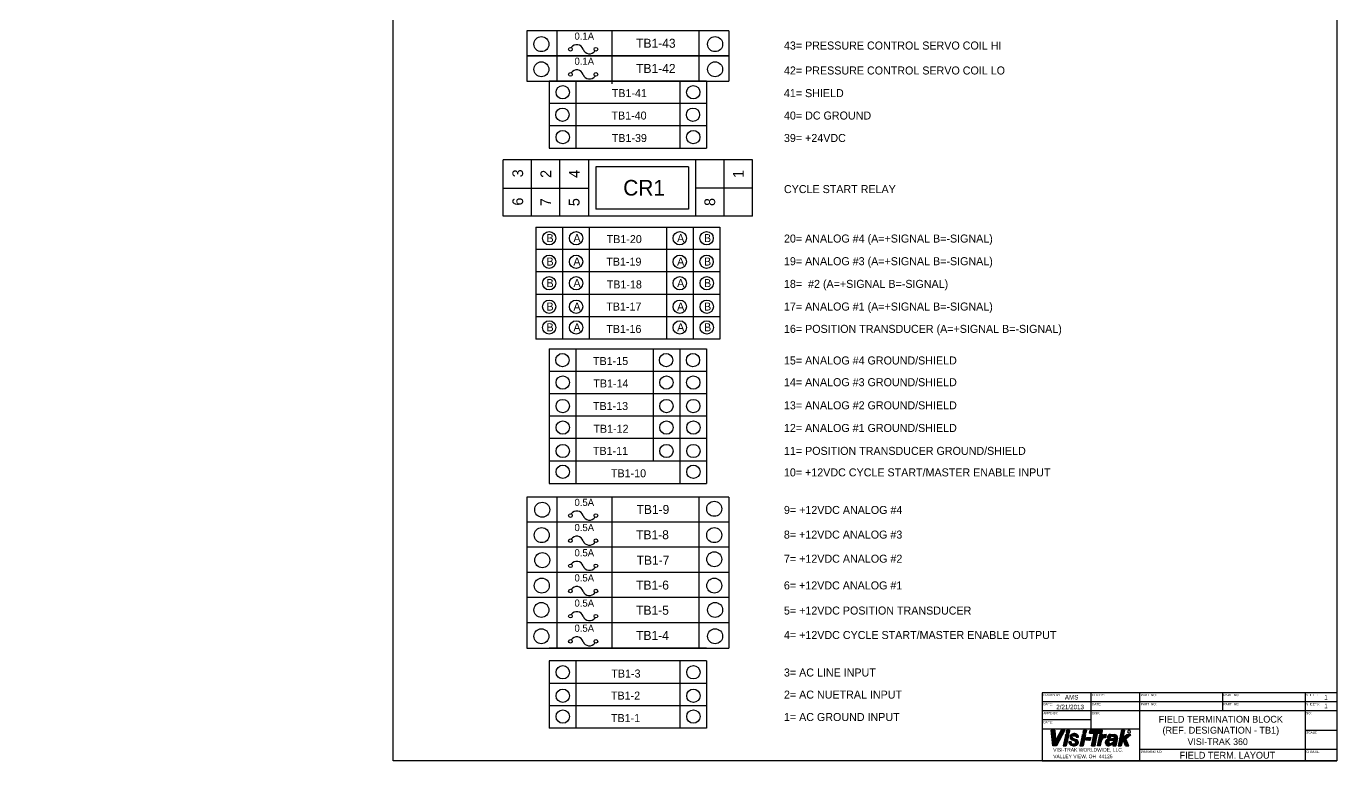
# Model space of a CAD drawing. Extents: x -360 to 527, y -231 to 150.
# Drawn here: x -57.44 to -18.65, y -192.32 to -170.59 of the extents above; entities that cross this region are included whole.
import ezdxf
from ezdxf.enums import TextEntityAlignment as Align

# ---------------------------------------------------------------- set-up
doc = ezdxf.new("R2010")
doc.units = 0
doc.header["$MEASUREMENT"] = 0
doc.layers.get('0').update_dxf_attribs({"linetype": 'CONTINUOUS'})
doc.layers.add('1', color=3, linetype='CONTINUOUS')
doc.layers.add('TITLE', color=2, linetype='CONTINUOUS')

msp = doc.modelspace()

# ---------------------------------------------------------------- linework, layer by layer
at = {"color": 7, "linetype": 'Continuous'}
for p, q in [((-36.649, -170.724), (-42.624, -170.724)), ((-36.91, -170.724), (-42.363, -170.724)), ((-37.305, -170.724), (-41.968, -170.724)), ((-37.305, -170.724), (-41.968, -170.724)), ((-40.107, -170.724), (-41.738, -170.724)), ((-40.107, -170.724), (-40.107, -171.469)), ((-40.107, -170.724), (-40.107, -171.469)), ((-36.649, -171.469), (-42.624, -171.469)), ((-36.91, -171.469), (-42.363, -171.469)), ((-37.305, -171.469), (-41.968, -171.469)), ((-37.305, -171.469), (-41.968, -171.469)), ((-37.305, -171.469), (-41.968, -171.469)), ((-40.107, -171.469), (-41.738, -171.469)), ((-40.107, -171.469), (-40.107, -172.213)), ((-40.107, -171.55), (-40.107, -172.294)), ((-37.305, -172.213), (-41.968, -172.213)), ((-41.178, -172.213), (-41.178, -174.203)), ((-37.305, -172.876), (-41.968, -172.876)), ((-37.305, -172.876), (-41.968, -172.876)), ((-37.305, -173.54), (-41.968, -173.54)), ((-37.305, -174.542), (-41.968, -174.542)), ((-36.91, -176.214), (-42.363, -176.214)), ((-36.91, -176.214), (-42.363, -176.214)), ((-40.783, -176.531), (-40.783, -179.849)), ((-36.91, -177.195), (-42.363, -177.195)), ((-36.91, -177.858), (-42.363, -177.858)), ((-36.91, -178.522), (-42.363, -178.522)), ((-36.91, -179.185), (-42.363, -179.185)), ((-36.91, -179.849), (-42.363, -179.849)), ((-37.305, -179.849), (-41.968, -179.849)), ((-41.178, -180.137), (-41.178, -184.118)), ((-37.305, -180.8), (-41.968, -180.8)), ((-37.305, -181.464), (-41.968, -181.464)), ((-37.305, -182.127), (-41.968, -182.127)), ((-37.305, -182.791), (-41.968, -182.791)), ((-37.305, -183.454), (-41.968, -183.454)), ((-36.649, -184.517), (-42.624, -184.517)), ((-37.305, -184.517), (-41.968, -184.517)), ((-40.107, -184.517), (-40.107, -185.261)), ((-36.649, -185.261), (-42.624, -185.261)), ((-40.107, -185.261), (-40.107, -186.005)), ((-36.649, -186.005), (-42.624, -186.005)), ((-40.107, -186.005), (-40.107, -186.75)), ((-36.649, -186.75), (-42.624, -186.75)), ((-40.107, -186.75), (-40.107, -187.494)), ((-36.649, -187.494), (-42.624, -187.494)), ((-40.107, -187.494), (-41.738, -187.494)), ((-40.107, -187.494), (-40.107, -188.238)), ((-36.649, -188.238), (-42.624, -188.238)), ((-40.107, -188.238), (-41.738, -188.238)), ((-40.107, -188.238), (-40.107, -188.983)), ((-37.305, -188.983), (-41.968, -188.983)), ((-41.178, -189.367), (-41.178, -191.357)), ((-37.305, -190.03), (-41.968, -190.03)), ((-37.305, -190.694), (-41.968, -190.694)), ((-37.305, -191.357), (-41.968, -191.357))]:
    msp.add_line(p, q, dxfattribs=at)
at = {"color": 7}
for p, q in [((-42.624, -170.724), (-42.624, -171.469)), ((-41.738, -170.724), (-41.738, -171.469)), ((-38.047, -170.724), (-41.226, -170.724)), ((-37.535, -170.724), (-37.535, -171.469)), ((-36.649, -170.724), (-36.649, -171.469)), ((-42.624, -171.469), (-36.649, -171.469)), ((-42.624, -171.469), (-42.624, -172.213)), ((-41.947, -171.469), (-37.326, -171.469)), ((-41.738, -171.469), (-41.738, -172.213)), ((-38.047, -171.469), (-41.226, -171.469)), ((-37.535, -171.469), (-37.535, -172.213)), ((-36.649, -171.469), (-36.649, -172.213)), ((-42.624, -172.213), (-36.649, -172.213)), ((-41.968, -172.213), (-41.968, -174.203)), ((-38.095, -172.213), (-38.095, -174.203)), ((-37.305, -172.213), (-37.305, -174.203)), ((-43.331, -176.214), (-43.331, -174.542)), ((-35.942, -174.542), (-43.331, -174.542)), ((-42.488, -176.214), (-42.488, -174.542)), ((-41.644, -176.214), (-41.644, -174.542)), ((-40.798, -174.542), (-40.798, -176.214)), ((-37.631, -174.542), (-37.631, -176.214)), ((-36.788, -176.214), (-36.788, -174.542)), ((-35.942, -176.214), (-35.942, -174.542)), ((-37.843, -174.753), (-40.588, -174.753)), ((-40.588, -174.753), (-40.588, -176.003)), ((-37.843, -174.753), (-37.843, -176.003)), ((-43.331, -175.378), (-40.8, -175.378)), ((-35.942, -175.378), (-37.631, -175.378)), ((-37.843, -176.003), (-40.588, -176.003)), ((-35.942, -176.214), (-43.331, -176.214)), ((-42.363, -176.531), (-42.363, -179.849)), ((-41.573, -176.531), (-41.573, -179.849)), ((-38.49, -176.531), (-38.49, -179.849)), ((-37.7, -176.531), (-37.7, -179.849)), ((-36.91, -176.531), (-36.91, -179.849)), ((-41.968, -180.137), (-41.968, -184.118)), ((-38.885, -180.137), (-38.885, -183.454)), ((-38.095, -180.137), (-38.095, -184.118)), ((-37.305, -180.137), (-37.305, -184.118)), ((-42.624, -184.517), (-42.624, -188.983)), ((-41.738, -184.517), (-41.738, -188.983)), ((-37.535, -184.517), (-37.535, -188.983)), ((-36.649, -184.517), (-36.649, -188.983)), ((-42.624, -188.983), (-36.649, -188.983)), ((-41.947, -188.983), (-37.326, -188.983)), ((-37.305, -189.367), (-41.968, -189.367)), ((-38.095, -189.367), (-38.095, -191.357)), ((-37.305, -189.367), (-37.305, -191.357)), ((-18.65, -190.306), (-18.65, -192.318)), ((-27.37, -192.318), (-18.65, -192.318))]:
    msp.add_line(p, q, dxfattribs=at)
for p, q in [((-41.968, -174.203), (-37.305, -174.203)), ((-42.363, -176.531), (-36.91, -176.531)), ((-41.968, -180.137), (-37.305, -180.137)), ((-41.968, -184.118), (-37.305, -184.118)), ((-41.968, -189.367), (-41.968, -191.357))]:
    msp.add_line(p, q)
for centre, radius in [((-42.195, -171.122), 0.222), ((-37.052, -171.122), 0.222), ((-41.336, -171.272), 0.0532), ((-40.582, -171.272), 0.0532), ((-42.195, -171.866), 0.222), ((-37.052, -171.866), 0.222), ((-41.336, -172.017), 0.0532), ((-40.582, -172.017), 0.0532), ((-41.564, -172.545), 0.197), ((-37.698, -172.545), 0.197), ((-41.573, -173.208), 0.197), ((-37.707, -173.208), 0.197), ((-41.564, -173.872), 0.197), ((-37.698, -173.872), 0.197), ((-41.965, -176.863), 0.197), ((-41.169, -176.863), 0.197), ((-38.1, -176.863), 0.197), ((-37.303, -176.863), 0.197), ((-41.965, -177.557), 0.197), ((-41.169, -177.557), 0.197), ((-38.1, -177.557), 0.197), ((-37.303, -177.557), 0.197), ((-41.964, -178.194), 0.197), ((-41.167, -178.194), 0.197), ((-38.098, -178.194), 0.197), ((-37.301, -178.194), 0.197), ((-41.964, -178.887), 0.197), ((-41.167, -178.887), 0.197), ((-38.098, -178.887), 0.197), ((-37.301, -178.887), 0.197), ((-41.964, -179.502), 0.197), ((-41.167, -179.502), 0.197), ((-38.098, -179.502), 0.197), ((-37.301, -179.502), 0.197), ((-41.573, -180.468), 0.197), ((-38.504, -180.468), 0.197), ((-37.707, -180.468), 0.197), ((-41.564, -181.132), 0.197), ((-38.495, -181.132), 0.197), ((-37.698, -181.132), 0.197), ((-41.564, -181.826), 0.197), ((-38.495, -181.826), 0.197), ((-37.698, -181.826), 0.197), ((-41.562, -182.462), 0.197), ((-38.493, -182.462), 0.197), ((-37.696, -182.462), 0.197), ((-41.562, -183.156), 0.197), ((-38.493, -183.156), 0.197), ((-37.696, -183.156), 0.197), ((-41.562, -183.77), 0.197), ((-37.696, -183.77), 0.197), ((-37.079, -184.866), 0.222), ((-42.171, -184.892), 0.222), ((-41.336, -185.065), 0.0532), ((-40.582, -185.065), 0.0532), ((-42.184, -185.645), 0.222), ((-37.079, -185.645), 0.222), ((-41.336, -185.809), 0.0532), ((-40.582, -185.809), 0.0532), ((-42.169, -186.385), 0.222), ((-37.078, -186.359), 0.222), ((-41.336, -186.553), 0.0532), ((-40.582, -186.553), 0.0532), ((-42.182, -187.137), 0.222), ((-37.078, -187.137), 0.222), ((-41.336, -187.298), 0.0532), ((-40.582, -187.298), 0.0532), ((-42.195, -187.858), 0.222), ((-37.052, -187.858), 0.222), ((-41.336, -188.042), 0.0532), ((-40.582, -188.042), 0.0532), ((-42.195, -188.636), 0.222), ((-37.052, -188.636), 0.222), ((-41.336, -188.787), 0.0532), ((-40.582, -188.787), 0.0532), ((-41.562, -189.702), 0.197), ((-37.696, -189.702), 0.197), ((-41.562, -190.396), 0.197), ((-37.696, -190.396), 0.197), ((-41.562, -191.01), 0.197), ((-37.696, -191.01), 0.197)]:
    msp.add_circle(centre, radius, dxfattribs=at)
for centre, start, end in [((-41.147, -171.337), 19.051, 145.6245), ((-40.771, -171.207), 199.051, 325.6245), ((-41.147, -172.082), 19.051, 145.6245), ((-40.771, -171.952), 199.051, 325.6245), ((-41.147, -185.13), 19.051, 145.6245), ((-40.771, -185), 199.051, 325.6245), ((-41.147, -185.874), 19.051, 145.6245), ((-40.771, -185.744), 199.051, 325.6245), ((-41.147, -186.618), 19.051, 145.6245), ((-40.771, -186.488), 199.051, 325.6245), ((-41.147, -187.363), 19.051, 145.6245), ((-40.771, -187.233), 199.051, 325.6245), ((-41.147, -188.107), 19.051, 145.6245), ((-40.771, -187.977), 199.051, 325.6245), ((-41.147, -188.852), 19.051, 145.6245), ((-40.771, -188.721), 199.051, 325.6245)]:
    msp.add_arc(centre, 0.199, start, end, dxfattribs=at)
at = {"layer": 'TITLE', "color": 7}
for p, q in [((-46.587, -192.318), (-46.587, -149.322)), ((-18.65, -149.322), (-18.65, -192.318)), ((-18.65, -190.306), (-27.37, -190.306)), ((-27.37, -190.306), (-27.37, -192.318)), ((-25.928, -190.306), (-25.928, -191.379)), ((-24.486, -190.306), (-24.486, -192.318)), ((-22.037, -190.306), (-22.037, -190.843)), ((-19.589, -190.306), (-19.589, -192.318)), ((-18.65, -190.574), (-27.37, -190.574)), ((-18.65, -190.843), (-27.37, -190.843)), ((-25.928, -191.111), (-27.37, -191.111)), ((-24.486, -191.379), (-27.37, -191.379)), ((-27.053, -191.874), (-27.104, -191.41)), ((-27.001, -191.41), (-27.104, -191.41)), ((-27.103, -191.42), (-27.093, -191.41)), ((-27.102, -191.431), (-27.081, -191.41)), ((-27.101, -191.441), (-27.069, -191.41)), ((-27.1, -191.452), (-27.057, -191.41)), ((-27.098, -191.463), (-27.045, -191.41)), ((-27.097, -191.473), (-27.033, -191.41)), ((-27.096, -191.484), (-27.022, -191.41)), ((-27.095, -191.495), (-27.01, -191.41)), ((-27.094, -191.505), (-27.001, -191.413)), ((-27.093, -191.516), (-27, -191.423)), ((-27.091, -191.527), (-26.999, -191.434)), ((-27.09, -191.537), (-26.998, -191.445)), ((-27.089, -191.548), (-26.997, -191.456)), ((-27.088, -191.559), (-26.996, -191.467)), ((-27.087, -191.569), (-26.995, -191.478)), ((-27.085, -191.58), (-26.994, -191.489)), ((-27.084, -191.591), (-26.994, -191.5)), ((-27.083, -191.601), (-26.993, -191.511)), ((-27.082, -191.612), (-26.992, -191.522)), ((-27.081, -191.623), (-26.991, -191.533)), ((-27.079, -191.633), (-26.99, -191.544)), ((-27.078, -191.644), (-26.989, -191.555)), ((-27.077, -191.655), (-26.988, -191.566)), ((-27.076, -191.666), (-26.987, -191.577)), ((-27.075, -191.676), (-26.986, -191.588)), ((-27.074, -191.687), (-26.985, -191.599)), ((-27.072, -191.698), (-26.984, -191.61)), ((-27.071, -191.708), (-26.983, -191.621)), ((-27.07, -191.719), (-26.983, -191.631)), ((-27.069, -191.73), (-26.982, -191.642)), ((-27.059, -191.815), (-26.749, -191.505)), ((-27.058, -191.826), (-26.763, -191.531)), ((-27.057, -191.836), (-26.777, -191.557)), ((-27.056, -191.847), (-26.791, -191.582)), ((-27.055, -191.858), (-26.805, -191.608)), ((-27.053, -191.868), (-26.819, -191.634)), ((-27.001, -191.41), (-26.975, -191.719)), ((-26.807, -191.41), (-26.975, -191.719)), ((-26.975, -191.718), (-26.735, -191.479)), ((-26.961, -191.693), (-26.721, -191.453)), ((-26.698, -191.41), (-26.949, -191.874)), ((-26.947, -191.667), (-26.707, -191.427)), ((-26.933, -191.641), (-26.701, -191.41)), ((-26.919, -191.615), (-26.713, -191.41)), ((-26.905, -191.589), (-26.725, -191.41)), ((-26.891, -191.563), (-26.737, -191.41)), ((-26.877, -191.537), (-26.749, -191.41)), ((-26.863, -191.511), (-26.761, -191.41)), ((-26.849, -191.486), (-26.773, -191.41)), ((-26.835, -191.46), (-26.784, -191.41)), ((-26.821, -191.434), (-26.796, -191.41)), ((-26.807, -191.41), (-26.698, -191.41)), ((-26.674, -191.545), (-26.748, -191.874)), ((-26.719, -191.748), (-26.603, -191.631)), ((-26.716, -191.732), (-26.6, -191.616)), ((-26.713, -191.717), (-26.596, -191.601)), ((-26.709, -191.702), (-26.593, -191.586)), ((-26.706, -191.687), (-26.59, -191.57)), ((-26.702, -191.671), (-26.586, -191.555)), ((-26.699, -191.656), (-26.588, -191.545)), ((-26.696, -191.641), (-26.6, -191.545)), ((-26.692, -191.626), (-26.612, -191.545)), ((-26.689, -191.61), (-26.624, -191.545)), ((-26.685, -191.595), (-26.635, -191.545)), ((-26.682, -191.58), (-26.647, -191.545)), ((-26.679, -191.565), (-26.659, -191.545)), ((-26.677, -191.545), (-26.583, -191.545)), ((-26.675, -191.549), (-26.671, -191.545)), ((-26.674, -191.545), (-26.584, -191.545)), ((-26.644, -191.41), (-26.664, -191.5)), ((-26.664, -191.5), (-26.574, -191.5)), ((-26.662, -191.488), (-26.583, -191.41)), ((-26.661, -191.5), (-26.571, -191.41)), ((-26.658, -191.473), (-26.595, -191.41)), ((-26.584, -191.545), (-26.657, -191.874)), ((-26.655, -191.458), (-26.607, -191.41)), ((-26.652, -191.443), (-26.618, -191.41)), ((-26.65, -191.5), (-26.561, -191.411)), ((-26.648, -191.428), (-26.63, -191.41)), ((-26.645, -191.412), (-26.642, -191.41)), ((-26.644, -191.41), (-26.56, -191.41)), ((-26.638, -191.5), (-26.563, -191.425)), ((-26.626, -191.5), (-26.565, -191.439)), ((-26.614, -191.5), (-26.567, -191.453)), ((-26.602, -191.5), (-26.569, -191.467)), ((-26.59, -191.5), (-26.571, -191.481)), ((-26.578, -191.5), (-26.573, -191.495)), ((-26.56, -191.41), (-26.574, -191.5)), ((-26.547, -191.622), (-26.438, -191.514)), ((-26.547, -191.611), (-26.452, -191.516)), ((-26.545, -191.633), (-26.426, -191.513)), ((-26.545, -191.597), (-26.468, -191.52)), ((-26.543, -191.642), (-26.414, -191.514)), ((-26.54, -191.58), (-26.488, -191.528)), ((-26.54, -191.651), (-26.491, -191.603)), ((-26.536, -191.659), (-26.492, -191.615)), ((-26.531, -191.666), (-26.49, -191.625)), ((-26.526, -191.673), (-26.485, -191.632)), ((-26.521, -191.68), (-26.48, -191.638)), ((-26.515, -191.685), (-26.472, -191.643)), ((-26.466, -191.577), (-26.404, -191.515)), ((-26.453, -191.576), (-26.394, -191.517)), ((-26.451, -191.577), (-26.405, -191.577)), ((-26.442, -191.577), (-26.384, -191.519)), ((-26.43, -191.577), (-26.375, -191.522)), ((-26.418, -191.577), (-26.367, -191.525)), ((-26.406, -191.577), (-26.359, -191.529)), ((-26.395, -191.578), (-26.351, -191.533)), ((-26.386, -191.581), (-26.344, -191.538)), ((-26.379, -191.585), (-26.337, -191.543)), ((-26.373, -191.591), (-26.33, -191.548)), ((-26.367, -191.597), (-26.324, -191.554)), ((-26.363, -191.605), (-26.318, -191.56)), ((-26.36, -191.614), (-26.312, -191.566)), ((-26.36, -191.616), (-26.293, -191.616)), ((-26.351, -191.616), (-26.307, -191.573)), ((-26.339, -191.616), (-26.303, -191.58)), ((-26.327, -191.616), (-26.299, -191.589)), ((-26.315, -191.616), (-26.297, -191.598)), ((-26.303, -191.616), (-26.294, -191.607)), ((-26.178, -191.545), (-26.252, -191.874)), ((-26.181, -191.545), (-26.252, -191.874)), ((-26.224, -191.75), (-26.108, -191.634)), ((-26.221, -191.735), (-26.104, -191.619)), ((-26.217, -191.72), (-26.101, -191.604)), ((-26.214, -191.705), (-26.098, -191.588)), ((-26.21, -191.689), (-26.094, -191.573)), ((-26.207, -191.674), (-26.091, -191.558)), ((-26.204, -191.659), (-26.09, -191.545)), ((-26.2, -191.644), (-26.102, -191.545)), ((-26.197, -191.628), (-26.114, -191.545)), ((-26.194, -191.613), (-26.126, -191.545)), ((-26.19, -191.598), (-26.137, -191.545)), ((-26.187, -191.583), (-26.149, -191.545)), ((-26.183, -191.567), (-26.161, -191.545)), ((-26.181, -191.545), (-26.087, -191.545)), ((-26.18, -191.552), (-26.173, -191.545)), ((-26.178, -191.545), (-26.088, -191.545)), ((-26.148, -191.41), (-26.168, -191.5)), ((-26.168, -191.5), (-26.078, -191.5)), ((-26.166, -191.491), (-26.085, -191.41)), ((-26.163, -191.476), (-26.097, -191.41)), ((-26.163, -191.5), (-26.073, -191.41)), ((-26.088, -191.545), (-26.161, -191.874)), ((-26.16, -191.461), (-26.109, -191.41)), ((-26.156, -191.445), (-26.12, -191.41)), ((-26.153, -191.43), (-26.132, -191.41)), ((-26.152, -191.5), (-26.061, -191.41)), ((-26.149, -191.415), (-26.144, -191.41)), ((-26.148, -191.41), (-26.058, -191.41)), ((-26.14, -191.5), (-26.06, -191.421)), ((-26.128, -191.5), (-26.064, -191.436)), ((-26.116, -191.5), (-26.067, -191.451)), ((-26.104, -191.5), (-26.071, -191.466)), ((-26.092, -191.5), (-26.074, -191.482)), ((-26.08, -191.5), (-26.077, -191.497)), ((-26.058, -191.41), (-26.078, -191.5)), ((-26.077, -191.713), (-26.058, -191.629)), ((-26.076, -191.709), (-25.996, -191.629)), ((-26.073, -191.694), (-26.008, -191.629)), ((-26.069, -191.679), (-26.02, -191.629)), ((-26.068, -191.713), (-25.984, -191.629)), ((-26.066, -191.663), (-26.032, -191.629)), ((-26.062, -191.648), (-26.043, -191.629)), ((-26.059, -191.632), (-26.055, -191.629)), ((-26.058, -191.629), (-25.929, -191.629)), ((-26.056, -191.713), (-25.972, -191.629)), ((-26.044, -191.713), (-25.96, -191.629)), ((-26.033, -191.713), (-25.949, -191.629)), ((-26.021, -191.713), (-25.937, -191.629)), ((-26.009, -191.713), (-25.93, -191.634)), ((-25.968, -191.5), (-25.949, -191.41)), ((-25.968, -191.5), (-25.833, -191.5)), ((-25.967, -191.493), (-25.883, -191.41)), ((-25.963, -191.478), (-25.895, -191.41)), ((-25.962, -191.5), (-25.871, -191.41)), ((-25.96, -191.463), (-25.907, -191.41)), ((-25.957, -191.448), (-25.919, -191.41)), ((-25.954, -191.433), (-25.931, -191.41)), ((-25.95, -191.417), (-25.943, -191.41)), ((-25.95, -191.5), (-25.86, -191.41)), ((-25.949, -191.41), (-25.581, -191.41)), ((-25.929, -191.629), (-25.948, -191.713)), ((-25.938, -191.5), (-25.848, -191.41)), ((-25.926, -191.5), (-25.836, -191.41)), ((-25.914, -191.5), (-25.824, -191.41)), ((-25.91, -191.874), (-25.833, -191.5)), ((-25.903, -191.5), (-25.812, -191.41)), ((-25.891, -191.5), (-25.8, -191.41)), ((-25.889, -191.771), (-25.758, -191.64)), ((-25.885, -191.756), (-25.755, -191.625)), ((-25.882, -191.741), (-25.752, -191.61)), ((-25.879, -191.5), (-25.788, -191.41)), ((-25.879, -191.726), (-25.749, -191.595)), ((-25.876, -191.711), (-25.746, -191.58)), ((-25.873, -191.696), (-25.743, -191.566)), ((-25.87, -191.681), (-25.74, -191.551)), ((-25.867, -191.5), (-25.777, -191.41)), ((-25.867, -191.666), (-25.737, -191.536)), ((-25.864, -191.651), (-25.734, -191.521)), ((-25.861, -191.636), (-25.73, -191.506)), ((-25.858, -191.621), (-25.646, -191.41)), ((-25.855, -191.5), (-25.765, -191.41)), ((-25.854, -191.606), (-25.658, -191.41)), ((-25.851, -191.591), (-25.67, -191.41)), ((-25.848, -191.576), (-25.682, -191.41)), ((-25.845, -191.561), (-25.694, -191.41)), ((-25.843, -191.5), (-25.753, -191.41)), ((-25.842, -191.546), (-25.705, -191.41)), ((-25.839, -191.531), (-25.717, -191.41)), ((-25.836, -191.516), (-25.729, -191.41)), ((-25.833, -191.501), (-25.741, -191.41)), ((-25.807, -191.874), (-25.729, -191.5)), ((-25.735, -191.874), (-25.667, -191.545)), ((-25.729, -191.5), (-25.6, -191.5)), ((-25.725, -191.5), (-25.634, -191.41)), ((-25.718, -191.79), (-25.482, -191.554)), ((-25.715, -191.775), (-25.485, -191.545)), ((-25.713, -191.5), (-25.622, -191.41)), ((-25.712, -191.76), (-25.498, -191.546)), ((-25.709, -191.745), (-25.512, -191.548)), ((-25.705, -191.73), (-25.528, -191.552)), ((-25.702, -191.715), (-25.547, -191.56)), ((-25.701, -191.5), (-25.611, -191.41)), ((-25.699, -191.7), (-25.576, -191.576)), ((-25.696, -191.685), (-25.582, -191.571)), ((-25.693, -191.67), (-25.579, -191.556)), ((-25.69, -191.655), (-25.58, -191.545)), ((-25.689, -191.5), (-25.599, -191.41)), ((-25.687, -191.64), (-25.592, -191.545)), ((-25.684, -191.625), (-25.604, -191.545)), ((-25.681, -191.61), (-25.616, -191.545)), ((-25.678, -191.595), (-25.628, -191.545)), ((-25.677, -191.5), (-25.587, -191.41)), ((-25.675, -191.58), (-25.639, -191.545)), ((-25.671, -191.565), (-25.651, -191.545)), ((-25.668, -191.55), (-25.663, -191.545)), ((-25.667, -191.545), (-25.577, -191.545)), ((-25.665, -191.5), (-25.582, -191.417)), ((-25.653, -191.5), (-25.586, -191.432)), ((-25.642, -191.5), (-25.589, -191.447)), ((-25.63, -191.5), (-25.592, -191.462)), ((-25.618, -191.5), (-25.595, -191.477)), ((-25.606, -191.5), (-25.598, -191.492)), ((-25.6, -191.5), (-25.581, -191.41)), ((-25.585, -191.584), (-25.577, -191.545)), ((-25.565, -191.648), (-25.485, -191.569)), ((-25.544, -191.639), (-25.488, -191.584)), ((-25.529, -191.636), (-25.491, -191.598)), ((-25.516, -191.636), (-25.494, -191.613)), ((-25.505, -191.636), (-25.497, -191.628)), ((-25.48, -191.545), (-25.499, -191.637)), ((-25.439, -191.612), (-25.445, -191.637)), ((-25.445, -191.637), (-25.354, -191.637)), ((-25.444, -191.635), (-25.348, -191.539)), ((-25.441, -191.62), (-25.362, -191.54)), ((-25.437, -191.604), (-25.377, -191.544)), ((-25.435, -191.637), (-25.337, -191.539)), ((-25.424, -191.579), (-25.402, -191.557)), ((-25.423, -191.637), (-25.325, -191.539)), ((-25.411, -191.637), (-25.313, -191.539)), ((-25.399, -191.637), (-25.301, -191.539)), ((-25.388, -191.637), (-25.289, -191.539)), ((-25.376, -191.637), (-25.277, -191.539)), ((-25.371, -191.87), (-25.14, -191.639)), ((-25.364, -191.637), (-25.353, -191.626)), ((-25.346, -191.539), (-25.237, -191.539)), ((-25.318, -191.591), (-25.265, -191.539)), ((-25.306, -191.59), (-25.259, -191.59)), ((-25.305, -191.59), (-25.254, -191.539)), ((-25.297, -191.713), (-25.16, -191.576)), ((-25.293, -191.59), (-25.242, -191.539)), ((-25.285, -191.713), (-25.156, -191.583)), ((-25.281, -191.59), (-25.23, -191.539)), ((-25.274, -191.713), (-25.151, -191.591)), ((-25.269, -191.59), (-25.22, -191.54)), ((-25.262, -191.713), (-25.147, -191.599)), ((-25.257, -191.59), (-25.21, -191.543)), ((-25.25, -191.713), (-25.144, -191.607)), ((-25.248, -191.735), (-25.14, -191.627)), ((-25.247, -191.592), (-25.201, -191.546)), ((-25.24, -191.596), (-25.193, -191.549)), ((-25.238, -191.713), (-25.142, -191.617)), ((-25.234, -191.602), (-25.185, -191.554)), ((-25.229, -191.609), (-25.178, -191.558)), ((-25.228, -191.632), (-25.166, -191.57)), ((-25.227, -191.619), (-25.172, -191.564)), ((-25.023, -191.41), (-25.12, -191.874)), ((-25.118, -191.866), (-24.791, -191.539)), ((-25.115, -191.851), (-24.803, -191.539)), ((-25.115, -191.874), (-24.779, -191.539)), ((-25.112, -191.836), (-24.815, -191.539)), ((-25.109, -191.821), (-24.827, -191.539)), ((-25.106, -191.806), (-24.838, -191.539)), ((-25.103, -191.791), (-24.85, -191.539)), ((-25.099, -191.776), (-24.862, -191.539)), ((-25.096, -191.761), (-24.943, -191.607)), ((-25.093, -191.746), (-24.979, -191.632)), ((-25.09, -191.731), (-24.976, -191.617)), ((-25.087, -191.716), (-24.973, -191.602)), ((-25.084, -191.701), (-24.97, -191.587)), ((-25.081, -191.686), (-24.967, -191.572)), ((-25.078, -191.671), (-24.963, -191.557)), ((-25.075, -191.656), (-24.96, -191.542)), ((-25.071, -191.641), (-24.957, -191.527)), ((-25.068, -191.626), (-24.954, -191.512)), ((-25.065, -191.611), (-24.951, -191.497)), ((-25.062, -191.596), (-24.948, -191.482)), ((-25.059, -191.581), (-24.945, -191.467)), ((-25.056, -191.566), (-24.942, -191.452)), ((-25.053, -191.551), (-24.939, -191.437)), ((-25.05, -191.536), (-24.935, -191.422)), ((-25.046, -191.521), (-24.935, -191.41)), ((-25.043, -191.506), (-24.947, -191.41)), ((-25.04, -191.491), (-24.958, -191.41)), ((-25.037, -191.476), (-24.97, -191.41)), ((-25.034, -191.461), (-24.982, -191.41)), ((-25.031, -191.446), (-24.994, -191.41)), ((-25.028, -191.432), (-25.006, -191.41)), ((-25.025, -191.417), (-25.018, -191.41)), ((-25.023, -191.41), (-24.933, -191.41)), ((-24.933, -191.41), (-24.981, -191.642)), ((-24.981, -191.642), (-24.866, -191.539)), ((-24.961, -191.732), (-24.767, -191.539)), ((-24.897, -191.671), (-24.75, -191.539)), ((-24.866, -191.539), (-24.75, -191.539)), ((-24.808, -191.591), (-24.755, -191.539)), ((-19.589, -191.413), (-18.65, -191.413)), ((-27.068, -191.74), (-26.981, -191.653)), ((-27.066, -191.751), (-26.98, -191.664)), ((-27.065, -191.762), (-26.979, -191.675)), ((-27.064, -191.772), (-26.978, -191.686)), ((-27.063, -191.783), (-26.977, -191.697)), ((-27.062, -191.794), (-26.976, -191.708)), ((-27.061, -191.804), (-26.975, -191.719)), ((-26.949, -191.874), (-27.053, -191.874)), ((-27.048, -191.874), (-26.833, -191.66)), ((-27.036, -191.874), (-26.847, -191.686)), ((-27.024, -191.874), (-26.861, -191.712)), ((-27.012, -191.874), (-26.875, -191.738)), ((-27, -191.874), (-26.889, -191.763)), ((-26.988, -191.874), (-26.903, -191.789)), ((-26.977, -191.874), (-26.917, -191.815)), ((-26.965, -191.874), (-26.931, -191.841)), ((-26.953, -191.874), (-26.945, -191.867)), ((-26.748, -191.874), (-26.657, -191.874)), ((-26.748, -191.874), (-26.657, -191.874)), ((-26.746, -191.87), (-26.63, -191.753)), ((-26.743, -191.854), (-26.627, -191.738)), ((-26.74, -191.839), (-26.623, -191.723)), ((-26.739, -191.874), (-26.634, -191.769)), ((-26.736, -191.824), (-26.62, -191.708)), ((-26.733, -191.809), (-26.617, -191.692)), ((-26.73, -191.793), (-26.613, -191.677)), ((-26.728, -191.874), (-26.637, -191.784)), ((-26.726, -191.778), (-26.61, -191.662)), ((-26.723, -191.763), (-26.607, -191.647)), ((-26.716, -191.874), (-26.64, -191.799)), ((-26.704, -191.874), (-26.644, -191.814)), ((-26.692, -191.874), (-26.647, -191.83)), ((-26.68, -191.874), (-26.651, -191.845)), ((-26.668, -191.874), (-26.654, -191.86)), ((-26.515, -191.761), (-26.584, -191.761)), ((-26.584, -191.766), (-26.579, -191.761)), ((-26.582, -191.777), (-26.567, -191.761)), ((-26.58, -191.786), (-26.555, -191.761)), ((-26.577, -191.795), (-26.543, -191.761)), ((-26.573, -191.803), (-26.532, -191.761)), ((-26.569, -191.81), (-26.52, -191.761)), ((-26.564, -191.817), (-26.515, -191.769)), ((-26.558, -191.824), (-26.515, -191.781)), ((-26.553, -191.83), (-26.513, -191.79)), ((-26.547, -191.836), (-26.509, -191.798)), ((-26.54, -191.841), (-26.504, -191.805)), ((-26.534, -191.846), (-26.497, -191.81)), ((-26.527, -191.851), (-26.489, -191.814)), ((-26.519, -191.856), (-26.48, -191.817)), ((-26.515, -191.761), (-26.515, -191.772)), ((-26.511, -191.86), (-26.469, -191.817)), ((-26.508, -191.691), (-26.464, -191.646)), ((-26.503, -191.863), (-26.457, -191.817)), ((-26.501, -191.695), (-26.455, -191.65)), ((-26.495, -191.867), (-26.445, -191.817)), ((-26.493, -191.699), (-26.447, -191.653)), ((-26.402, -191.74), (-26.492, -191.7)), ((-26.485, -191.703), (-26.439, -191.657)), ((-26.485, -191.869), (-26.433, -191.817)), ((-26.477, -191.707), (-26.431, -191.661)), ((-26.476, -191.872), (-26.421, -191.817)), ((-26.475, -191.817), (-26.421, -191.817)), ((-26.469, -191.71), (-26.423, -191.665)), ((-26.466, -191.873), (-26.408, -191.816)), ((-26.465, -191.646), (-26.346, -191.699)), ((-26.46, -191.714), (-26.415, -191.668)), ((-26.455, -191.874), (-26.312, -191.731)), ((-26.452, -191.718), (-26.406, -191.672)), ((-26.449, -191.874), (-26.41, -191.874)), ((-26.444, -191.721), (-26.398, -191.676)), ((-26.443, -191.874), (-26.308, -191.739)), ((-26.436, -191.725), (-26.39, -191.679)), ((-26.431, -191.874), (-26.304, -191.747)), ((-26.428, -191.729), (-26.382, -191.683)), ((-26.419, -191.732), (-26.374, -191.687)), ((-26.419, -191.874), (-26.301, -191.757)), ((-26.411, -191.736), (-26.366, -191.69)), ((-26.407, -191.874), (-26.3, -191.767)), ((-26.403, -191.74), (-26.357, -191.694)), ((-26.395, -191.744), (-26.349, -191.698)), ((-26.394, -191.873), (-26.299, -191.778)), ((-26.389, -191.749), (-26.341, -191.702)), ((-26.384, -191.756), (-26.334, -191.707)), ((-26.38, -191.764), (-26.328, -191.712)), ((-26.379, -191.787), (-26.317, -191.724)), ((-26.379, -191.87), (-26.3, -191.79)), ((-26.378, -191.774), (-26.322, -191.718)), ((-26.361, -191.864), (-26.303, -191.806)), ((-26.336, -191.85), (-26.316, -191.83)), ((-26.252, -191.874), (-26.161, -191.874)), ((-26.252, -191.874), (-26.161, -191.874)), ((-26.251, -191.872), (-26.135, -191.756)), ((-26.248, -191.857), (-26.132, -191.741)), ((-26.244, -191.842), (-26.128, -191.726)), ((-26.241, -191.827), (-26.125, -191.71)), ((-26.241, -191.874), (-26.138, -191.771)), ((-26.238, -191.811), (-26.121, -191.695)), ((-26.234, -191.796), (-26.118, -191.68)), ((-26.231, -191.781), (-26.115, -191.665)), ((-26.23, -191.874), (-26.142, -191.787)), ((-26.227, -191.766), (-26.111, -191.649)), ((-26.218, -191.874), (-26.145, -191.802)), ((-26.206, -191.874), (-26.148, -191.817)), ((-26.194, -191.874), (-26.152, -191.832)), ((-26.182, -191.874), (-26.155, -191.848)), ((-26.17, -191.874), (-26.159, -191.863)), ((-25.948, -191.713), (-26.077, -191.713)), ((-25.997, -191.713), (-25.933, -191.65)), ((-25.985, -191.713), (-25.937, -191.665)), ((-25.973, -191.713), (-25.941, -191.68)), ((-25.961, -191.713), (-25.944, -191.696)), ((-25.95, -191.713), (-25.948, -191.711)), ((-25.91, -191.874), (-25.807, -191.874)), ((-25.909, -191.874), (-25.78, -191.745)), ((-25.907, -191.86), (-25.777, -191.73)), ((-25.904, -191.845), (-25.774, -191.715)), ((-25.901, -191.83), (-25.771, -191.7)), ((-25.898, -191.815), (-25.768, -191.685)), ((-25.898, -191.874), (-25.783, -191.76)), ((-25.895, -191.8), (-25.764, -191.67)), ((-25.892, -191.785), (-25.761, -191.655)), ((-25.886, -191.874), (-25.786, -191.775)), ((-25.874, -191.874), (-25.789, -191.79)), ((-25.862, -191.874), (-25.792, -191.805)), ((-25.85, -191.874), (-25.795, -191.82)), ((-25.838, -191.874), (-25.798, -191.835)), ((-25.826, -191.874), (-25.802, -191.85)), ((-25.815, -191.874), (-25.805, -191.865)), ((-25.645, -191.874), (-25.735, -191.874)), ((-25.733, -191.864), (-25.619, -191.75)), ((-25.732, -191.874), (-25.622, -191.765)), ((-25.73, -191.849), (-25.616, -191.735)), ((-25.727, -191.834), (-25.613, -191.72)), ((-25.724, -191.82), (-25.61, -191.705)), ((-25.721, -191.805), (-25.601, -191.685)), ((-25.72, -191.874), (-25.626, -191.78)), ((-25.708, -191.874), (-25.629, -191.795)), ((-25.696, -191.874), (-25.632, -191.81)), ((-25.684, -191.874), (-25.635, -191.825)), ((-25.672, -191.874), (-25.638, -191.84)), ((-25.66, -191.874), (-25.641, -191.855)), ((-25.649, -191.874), (-25.644, -191.87)), ((-25.645, -191.874), (-25.612, -191.714)), ((-25.504, -191.777), (-25.409, -191.682)), ((-25.503, -191.789), (-25.394, -191.68)), ((-25.502, -191.799), (-25.38, -191.677)), ((-25.502, -191.764), (-25.423, -191.684)), ((-25.499, -191.808), (-25.365, -191.674)), ((-25.498, -191.748), (-25.439, -191.688)), ((-25.496, -191.817), (-25.351, -191.672)), ((-25.493, -191.825), (-25.336, -191.669)), ((-25.488, -191.833), (-25.397, -191.741)), ((-25.486, -191.723), (-25.463, -191.701)), ((-25.483, -191.84), (-25.401, -191.757)), ((-25.478, -191.846), (-25.401, -191.769)), ((-25.472, -191.852), (-25.398, -191.778)), ((-25.465, -191.857), (-25.394, -191.786)), ((-25.458, -191.862), (-25.389, -191.793)), ((-25.451, -191.866), (-25.383, -191.799)), ((-25.442, -191.87), (-25.376, -191.804)), ((-25.434, -191.873), (-25.368, -191.807)), ((-25.424, -191.875), (-25.358, -191.81)), ((-25.414, -191.683), (-25.254, -191.654)), ((-25.413, -191.876), (-25.346, -191.809)), ((-25.402, -191.877), (-25.33, -191.805)), ((-25.388, -191.875), (-25.307, -191.794)), ((-25.373, -191.717), (-25.322, -191.666)), ((-25.369, -191.869), (-25.266, -191.816)), ((-25.357, -191.713), (-25.307, -191.664)), ((-25.353, -191.713), (-25.237, -191.713)), ((-25.347, -191.858), (-25.142, -191.652)), ((-25.345, -191.713), (-25.293, -191.661)), ((-25.333, -191.713), (-25.278, -191.658)), ((-25.323, -191.845), (-25.145, -191.667)), ((-25.321, -191.713), (-25.264, -191.656)), ((-25.309, -191.713), (-25.249, -191.653)), ((-25.298, -191.832), (-25.148, -191.682)), ((-25.278, -191.871), (-25.164, -191.757)), ((-25.266, -191.816), (-25.278, -191.874)), ((-25.278, -191.874), (-25.188, -191.874)), ((-25.275, -191.856), (-25.161, -191.742)), ((-25.274, -191.82), (-25.151, -191.697)), ((-25.272, -191.841), (-25.157, -191.727)), ((-25.269, -191.874), (-25.167, -191.772)), ((-25.268, -191.826), (-25.154, -191.712)), ((-25.257, -191.874), (-25.17, -191.787)), ((-25.245, -191.874), (-25.173, -191.802)), ((-25.233, -191.874), (-25.176, -191.817)), ((-25.222, -191.874), (-25.179, -191.832)), ((-25.21, -191.874), (-25.182, -191.847)), ((-25.198, -191.874), (-25.185, -191.862)), ((-25.141, -191.647), (-25.188, -191.874)), ((-25.12, -191.874), (-25.03, -191.874)), ((-25.103, -191.874), (-25.01, -191.782)), ((-25.091, -191.874), (-25.013, -191.797)), ((-25.079, -191.874), (-25.017, -191.812)), ((-25.067, -191.874), (-25.02, -191.827)), ((-25.056, -191.874), (-25.023, -191.842)), ((-25.044, -191.874), (-25.026, -191.857)), ((-25.032, -191.874), (-25.029, -191.872)), ((-25.008, -191.771), (-25.03, -191.874)), ((-25.008, -191.771), (-24.962, -191.73)), ((-24.9, -191.874), (-24.962, -191.73)), ((-24.957, -191.741), (-24.894, -191.677)), ((-24.954, -191.749), (-24.89, -191.685)), ((-24.95, -191.757), (-24.887, -191.694)), ((-24.947, -191.766), (-24.883, -191.702)), ((-24.943, -191.774), (-24.88, -191.71)), ((-24.94, -191.782), (-24.876, -191.719)), ((-24.936, -191.79), (-24.873, -191.727)), ((-24.933, -191.799), (-24.869, -191.735)), ((-24.929, -191.807), (-24.866, -191.744)), ((-24.926, -191.815), (-24.862, -191.752)), ((-24.922, -191.824), (-24.859, -191.76)), ((-24.918, -191.832), (-24.855, -191.769)), ((-24.915, -191.84), (-24.851, -191.777)), ((-24.911, -191.849), (-24.848, -191.785)), ((-24.908, -191.857), (-24.844, -191.794)), ((-24.904, -191.865), (-24.841, -191.802)), ((-24.901, -191.874), (-24.837, -191.81)), ((-24.9, -191.874), (-24.81, -191.874)), ((-24.81, -191.874), (-24.897, -191.671)), ((-24.89, -191.874), (-24.834, -191.819)), ((-24.878, -191.874), (-24.83, -191.827)), ((-24.866, -191.874), (-24.827, -191.835)), ((-24.854, -191.874), (-24.823, -191.844)), ((-24.842, -191.874), (-24.82, -191.852)), ((-24.83, -191.874), (-24.816, -191.86)), ((-24.818, -191.874), (-24.813, -191.869)), ((-18.65, -191.983), (-24.486, -191.983)), ((-18.65, -192.318), (-46.587, -192.318))]:
    msp.add_line(p, q, dxfattribs=at)
for centre, radius, start, end in [((-26.454, -191.615), 0.0926, 127.9497, 246.1788), ((-26.424, -191.659), 0.145, 34.7936, 126.6918), ((-26.457, -191.611), 0.0352, 79.3529, 257.5453), ((-26.406, -191.623), 0.0462, 8.1095, 89.1895), ((-26.394, -191.623), 0.101, 4.1049, 28.0953), ((-25.517, -191.732), 0.0969, 79.3398, 169.0282), ((-25.48, -191.707), 0.161, 90, 130.5358), ((-25.346, -191.636), 0.0968, 90, 165.806), ((-25.306, -191.638), 0.0484, 90, 178.854), ((-25.259, -191.622), 0.0323, 278.6497, 90), ((-25.237, -191.636), 0.0968, 352.9184, 90), ((-24.797, -191.458), 0.0444, 0, 180), ((-24.797, -191.458), 0.0444, 180, 0), ((-26.496, -191.763), 0.0872, 179.2838, 203.5684), ((-26.448, -191.729), 0.145, 208.0607, 269.7456), ((-26.474, -191.776), 0.0414, 175.797, 268.4851), ((-26.418, -191.777), 0.0403, 265.3511, 66.928), ((-26.415, -191.729), 0.145, 272.2888, 299.4317), ((-26.388, -191.778), 0.0892, 299.1616, 61.9256), ((-25.407, -191.78), 0.0968, 94.4163, 292.9493), ((-25.353, -191.761), 0.0484, 89.7586, 289.2759), ((-25.388, -191.654), 0.161, 288.4864, 338.5893)]:
    msp.add_arc(centre, radius, start, end, dxfattribs=at)

# ---------------------------------------------------------------- texts
at = {"color": 7}
for s, height, p in [('0.1A', 0.2106, (-41.215, -170.989)), ('0.1A', 0.2106, (-41.215, -171.733)), ('CR1', 0.4621, (-39.772, -175.6)), ('0.5A', 0.2106, (-41.215, -184.781)), ('0.5A', 0.2106, (-41.215, -185.526)), ('0.5A', 0.2106, (-41.215, -186.27)), ('0.5A', 0.2106, (-41.215, -187.015)), ('0.5A', 0.2106, (-41.215, -187.759)), ('0.5A', 0.2106, (-41.215, -188.503))]:
    msp.add_text(s, height=height, dxfattribs=at).set_placement(p)
at = {"color": 7, "char_height": 0.18, "attachment_point": 4}
for insert in [(-57.445, -178.853), (-51.893, -179.041), (-23.058, -180.18)]:
    msp.add_mtext('\\A1;', dxfattribs=dict(at, insert=insert))
at = {"layer": '1', "color": 7}
for s, height, p in [('TB1-43', 0.2659, (-39.389, -171.096)), ('TB1-42', 0.2659, (-39.389, -171.841)), ('CYCLE START RELAY', 0.23696, (-35.014, -175.409)), ('B', 0.237, (-42.044, -176.859)), ('A', 0.237, (-41.247, -176.859)), ('A', 0.237, (-38.178, -176.859)), ('B', 0.237, (-37.382, -176.859)), ('20= ANALOG #4 (A=+SIGNAL B=-SIGNAL)', 0.23696, (-35.014, -176.872)), ('B', 0.237, (-42.044, -177.552)), ('A', 0.237, (-41.247, -177.552)), ('TB1-19', 0.237, (-40.273, -177.556)), ('A', 0.237, (-38.178, -177.552)), ('B', 0.237, (-37.382, -177.552)), ('19= ANALOG #3 (A=+SIGNAL B=-SIGNAL)', 0.23696, (-35.014, -177.542)), ('B', 0.237, (-42.043, -178.189)), ('A', 0.237, (-41.246, -178.189)), ('TB1-18', 0.237, (-40.26, -178.229)), ('A', 0.237, (-38.177, -178.189)), ('B', 0.237, (-37.38, -178.189)), ('18=  #2 (A=+SIGNAL B=-SIGNAL)', 0.23696, (-35.014, -178.213)), ('B', 0.237, (-42.043, -178.883)), ('A', 0.237, (-41.246, -178.883)), ('TB1-17', 0.237, (-40.273, -178.883)), ('A', 0.237, (-38.177, -178.883)), ('B', 0.237, (-37.38, -178.883)), ('17= ANALOG #1 (A=+SIGNAL B=-SIGNAL)', 0.23696, (-35.014, -178.883)), ('B', 0.237, (-42.043, -179.497)), ('A', 0.237, (-41.246, -179.497)), ('TB1-16', 0.237, (-40.273, -179.546)), ('A', 0.237, (-38.177, -179.497)), ('B', 0.237, (-37.38, -179.497)), ('TB1-13', 0.237, (-40.668, -181.825)), ('TB1-12', 0.237, (-40.655, -182.498)), ('TB1-11', 0.237, (-40.668, -183.152)), ('TB1-10', 0.237, (-40.135, -183.815)), ('TB1-8', 0.2659, (-39.389, -185.633)), ('TB1-7', 0.2659, (-39.375, -186.388)), ('TB1-6', 0.2659, (-39.389, -187.122)), ('TB1-5', 0.2659, (-39.389, -187.866)), ('TB1-4', 0.2659, (-39.389, -188.611)), ('TB1-3', 0.237, (-40.123, -189.738)), ('TB1-2', 0.237, (-40.135, -190.391)), ('TB1-1', 0.237, (-40.135, -191.055))]:
    msp.add_text(s, height=height, dxfattribs=at).set_placement(p, align=Align.MIDDLE_LEFT)
for s, height, p in [('43= PRESSURE CONTROL SERVO COIL HI', 0.237, (-35.015, -171.281)), ('42= PRESSURE CONTROL SERVO COIL LO', 0.237, (-35.014, -172.019)), ('TB1-41', 0.237, (-40.111, -172.689)), ('41= SHIELD', 0.237, (-35.016, -172.689)), ('TB1-40', 0.237, (-40.12, -173.352)), ('40= DC GROUND', 0.237, (-35.014, -173.352)), ('TB1-39', 0.237, (-40.111, -174.016)), ('39= +24VDC ', 0.237, (-35.015, -174.016)), ('TB1-20', 0.237, (-40.262, -177.007)), ('16= POSITION TRANSDUCER (A=+SIGNAL B=-SIGNAL) ', 0.237, (-35.014, -179.662)), ('TB1-15', 0.237, (-40.666, -180.613)), ('15= ANALOG #4 GROUND/SHIELD', 0.237, (-35.015, -180.597)), ('TB1-14', 0.237, (-40.657, -181.276)), ('14= ANALOG #3 GROUND/SHIELD', 0.237, (-35.015, -181.239)), ('13= ANALOG #2 GROUND/SHIELD', 0.237, (-35.015, -181.923)), ('12= ANALOG #1 GROUND/SHIELD', 0.237, (-35.015, -182.593)), ('11= POSITION TRANSDUCER GROUND/SHIELD', 0.237, (-35.015, -183.271)), ('10= +12VDC CYCLE START/MASTER ENABLE INPUT', 0.237, (-35.015, -183.907)), ('TB1-9', 0.2659, (-39.377, -185.018)), ('9= +12VDC ANALOG #4', 0.237, (-35.015, -185.018)), ('8= +12VDC ANALOG #3', 0.237, (-35.017, -185.747)), ('7= +12VDC ANALOG #2 ', 0.237, (-35.015, -186.46)), ('6= +12VDC ANALOG #1', 0.237, (-35.017, -187.25)), ('5= +12VDC POSITION TRANSDUCER ', 0.237, (-35.015, -187.994)), ('4= +12VDC CYCLE START/MASTER ENABLE OUTPUT', 0.237, (-35.015, -188.717)), ('3= AC LINE INPUT', 0.237, (-35.015, -189.826)), ('2= AC NUETRAL INPUT', 0.237, (-35.015, -190.48)), ('AMS', 0.1342, (-26.699, -190.507)), ('1', 0.134, (-19.019, -190.507)), ('1', 0.134, (-19.019, -190.765)), ('1= AC GROUND INPUT', 0.237, (-35.015, -191.143)), ('VISI-TRAK WORLDWIDE, LLC.', 0.10594, (-27.044, -192.048)), ('VALLEY VIEW, OH  44125', 0.10594, (-27.044, -192.243)), ('FIELD TERM. LAYOUT', 0.20123, (-23.302, -192.255))]:
    msp.add_text(s, height=height, dxfattribs=at).set_placement(p)
for s, p in [('3', (-42.894, -174.944)), ('2', (-42.066, -174.96)), ('4', (-41.221, -174.96)), ('1', (-36.365, -174.96)), ('6', (-42.894, -175.779)), ('7', (-42.066, -175.795)), ('5', (-41.222, -175.795)), ('8', (-37.21, -175.791))]:
    msp.add_text(s, height=0.317, rotation=90, dxfattribs=at).set_placement(p, align=Align.MIDDLE)
at = {"layer": '1', "color": 7, "width": 0.9}
msp.add_text('2/21/2013', height=0.1342, dxfattribs=at).set_placement((-26.954, -190.795))
at = {"layer": '1', "color": 7}
for s, height, p in [('FIELD TERMINATION BLOCK', 0.20123, (-22.083, -191.09)), ('(REF. DESIGNATION - TB1)', 0.20123, (-22.083, -191.439)), ('VISI-TRAK 360', 0.19537, (-22.176, -191.753))]:
    msp.add_text(s, height=height, dxfattribs=at).set_placement(p, align=Align.MIDDLE)
at = {"layer": 'TITLE', "color": 7}
for s, height, p in [('DRAWN BY:', 0.0671, (-27.336, -190.407)), ('CHK BY:', 0.0671, (-25.894, -190.407)), ('PART', 0.0671, (-24.452, -190.407)), ('NO:', 0.0671, (-24.15, -190.407)), ('PART', 0.0671, (-22.004, -190.407)), ('NO:', 0.0671, (-21.702, -190.407)), ('NO:', 0.0671, (-21.702, -190.407)), ('SHEET:', 0.0671, (-19.556, -190.407)), ('DATE:', 0.0671, (-27.336, -190.675)), ('DATE:', 0.0671, (-25.894, -190.675)), ('PART', 0.0671, (-24.452, -190.675)), ('NO:', 0.0671, (-24.15, -190.675)), ('PART', 0.0671, (-22.004, -190.675)), ('NO:', 0.0671, (-21.702, -190.675)), ('NO:', 0.0671, (-21.702, -190.675)), ('SHEETS:', 0.0671, (-19.556, -190.675)), ("APP'D BY:", 0.0671, (-27.336, -190.943)), ('DATE:', 0.0671, (-27.336, -191.212)), ('DISK:', 0.0671, (-25.894, -190.943)), ('SO:', 0.0671, (-19.556, -190.943)), ('R', 0.0387, (-24.81, -191.477)), ('SCALE:', 0.0671, (-19.556, -191.514)), ('DRAWING NO:', 0.06708, (-24.452, -192.084)), ('CHANGE:', 0.0671, (-19.556, -192.084))]:
    msp.add_text(s, height=height, dxfattribs=at).set_placement(p)

doc.saveas('drawing.dxf')
